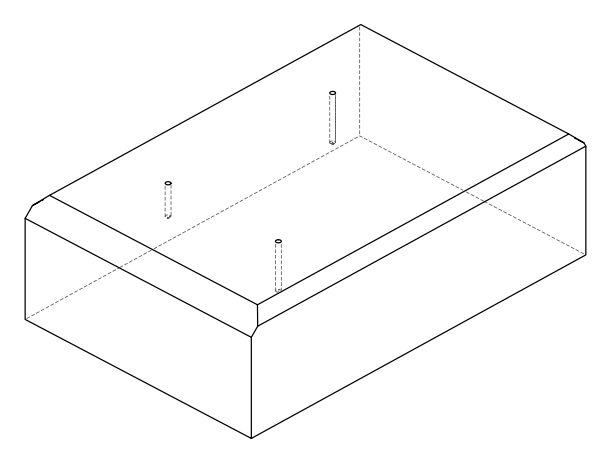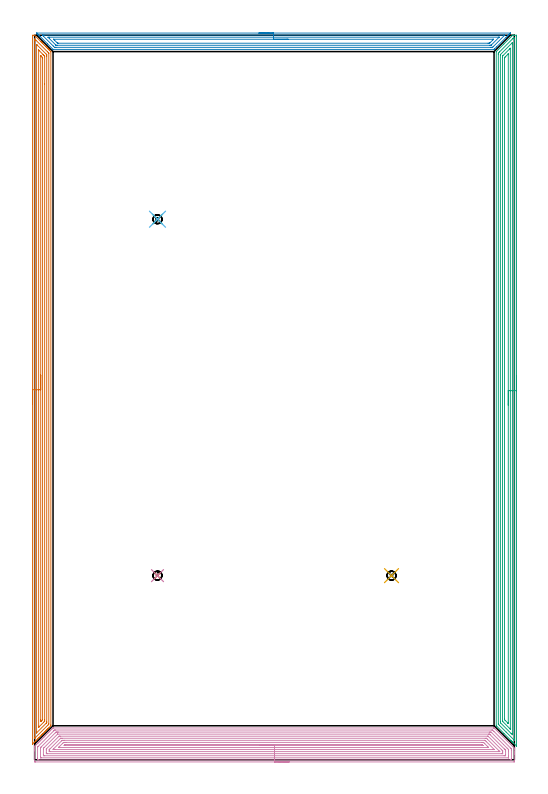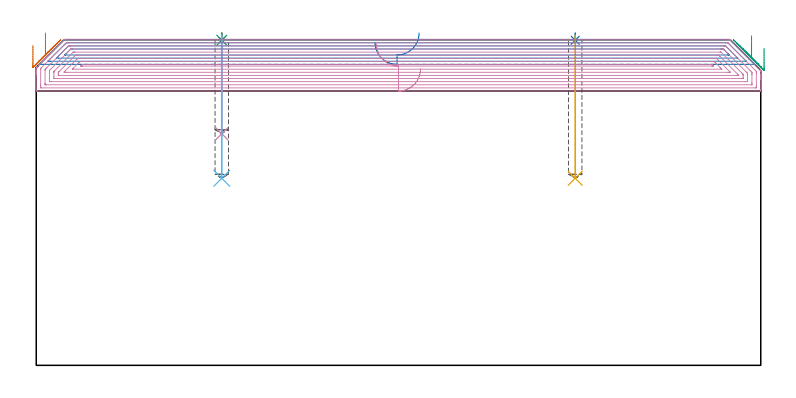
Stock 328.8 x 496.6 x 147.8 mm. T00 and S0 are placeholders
(PLAN: 10 operations, 2 tool changes, 73.1 min)
(1 SPOT_DRILL | STEP1POCKET | NXT0321_9005460120000 | 0.03 min | 0 mm3)
(2 SPOT_DRILL_1 | STEP1POCKET_1 | NXT0321_9005460120000 | 0.03 min | 0 mm3)
(3 SPOT_DRILL_2 | STEP1POCKET_2 | NXT0321_9005460120000 | 0.03 min | 0 mm3)
(4 DRILL_BLIND_HOLE_INTO_CENTER | STEP1POCKET | UGT0301_456 | 0.18 min | 1189 mm3)
(5 DRILL_BLIND_HOLE_INTO_CENTER_1 | STEP1POCKET_1 | UGT0301_456 | 0.26 min | 1768 mm3)
(6 DRILL_BLIND_HOLE_INTO_CENTER_2 | STEP1POCKET_2 | UGT0301_456 | 0.26 min | 1772 mm3)
(7 AREA_MILL | FG_CHAMFER_SURFACE | UGT0205_001 | 19.23 min | 39043 mm3)
(8 AREA_MILL_1 | FG_CHAMFER_SURFACE_1 | UGT0205_001 | 10.33 min | 20062 mm3)
(9 AREA_MILL_2 | FG_CHAMFER_SURFACE_2 | UGT0205_001 | 19.36 min | 47002 mm3)
(10 AREA_MILL_3 | FG_CHAMFER_SURFACE_3 | UGT0205_001 | 23.37 min | 86650 mm3)
(TOOL NXT0321_9005460120000 | NC Spot Drill, 142deg, 12mm, Carbide, Uncoated | D12 PA142 FL30 Z2)
(TOOL UGT0301_456 | Carbide Drill 6.1 mm | D6.1 PA118 FL63 Z2)
(TOOL UGT0205_001 | Chamfer Mill 20 x 3 x 45 deg. | D20 FL50 Z2)
(OP 1 SPOT_DRILL)
G17 G21 G94 G90
T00 M6
G54
G17 G0 G90 X84.2 Y126.2 S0 M3
G43 Z157.8 H0
G94 G81 G98 Z147.537 F250. R150.8
G80
M5
M2
(OP 2 SPOT_DRILL_1)
G17 G21 G94 G90
T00 M6
G54
G17 G0 G90 X244.6 Y126.2 S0 M3
G43 Z157.8 H0
G94 G81 G98 Z147.537 F250. R150.8
G80
M5
M2
(OP 3 SPOT_DRILL_2)
G17 G21 G94 G90
T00 M6
G54
G17 G0 G90 X84.2 Y370.5 S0 M3
G43 Z157.8 H0
G94 G81 G98 Z147.537 F250. R150.8
G80
M5
M2
(OP 4 DRILL_BLIND_HOLE_INTO_CENTER)
G17 G21 G94 G90
T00 M6
G54
G17 G0 G90 X84.2 Y126.2 S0 M3
G43 Z157.8 H0
G94 G81 G98 Z105.1 F250. R149.8
G80
M5
M2
(OP 5 DRILL_BLIND_HOLE_INTO_CENTER_1)
G17 G21 G94 G90
T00 M6
G54
G17 G0 G90 X244.6 Y126.2 S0 M3
G43 Z157.8 H0
G94 G81 G98 Z84.9 F250. R149.8
G80
M5
M2
(OP 6 DRILL_BLIND_HOLE_INTO_CENTER_2)
G17 G21 G94 G90
T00 M6
G54
G17 G0 G90 X84.2 Y370.5 S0 M3
G43 Z157.8 H0
G94 G81 G98 Z84.9 F250. R149.8
G80
M5
M2
(OP 7 AREA_MILL)
G17 G21 G94 G90
T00 M6
G54
G17 G0 G90 X-1.5 Y243.65 S1061 M3
G43 Z157.8 H0
Z145.2
G94 G1 Y243.688 Z144.328 F250.
Y243.802 Z143.464
Y243.991 Z142.612
Y244.253 Z141.78
Y244.587 Z140.974
Y244.99 Z140.2
Y245.458 Z139.464
Y245.99 Z138.772
Y246.579 Z138.129
Y247.222 Z137.54
Y247.914 Z137.008
Y248.65 Z136.54
Y249.424 Z136.137
Y250.23 Z135.803
Y251.062 Z135.541
Y251.914 Z135.352
Y252.778 Z135.238
Y253.65 Z135.2
Y496.418
X-1.497 Y496.508 Z135.203
X-1.492 Y496.59 Z135.206
X-1.13 Y496.6 Z135.569
X-0.804 Z135.896
X-0.098 Y496.59 Z136.601
X-0.08 Y496.576 Z136.619
X0.084 Y496.418 Z136.781
X0.807 Y495.693 Z137.507
X4.217 Y492.284 Z140.916
X4.356 Y492.145 Z141.053
X4.405 Y492.096 Z141.103
X5.084 Y491.416 Z141.784
X5.244 Y491.258 Z141.94
X5.3 Y491.202 Z141.997
X5.951 Y490.549 Z142.651
X6.131 Y490.371 Z142.827
X6.818 Y489.682 Z143.518
X7.018 Y489.484 Z143.715
X7.683 Y488.817 Z144.383
X7.905 Y488.596 Z144.602
X8.552 Y487.948 Z145.252
X8.793 Y487.709 Z145.489
X8.876 Y487.625 Z145.575
X9.005 Y487.496 Z145.704
X9.088 Y487.413 Z145.785
X9.174 Y487.327 Z145.873
X9.298 Y487.202 Z145.997
X9.384 Y487.118 Z146.08
X9.472 Y487.029 Z146.171
X9.592 Y486.909 Z146.291
X9.68 Y486.822 Z146.376
X9.77 Y486.731 Z146.469
X9.885 Y486.615 Z146.584
X9.976 Y486.526 Z146.672
X10.068 Y486.433 Z146.767
X10.179 Y486.322 Z146.878
X10.271 Y486.231 Z146.968
X10.366 Y486.135 Z147.065
X11.011 Y485.49 Z147.71
X11.06 Y485.44 Z147.755
X11.097 Y485.395 Z147.789
X11.1 Y485.24 Z147.8
Y23.848
X11.101 Y23.305 Z147.782
X11.016 Y23.216 Z147.716
X9.861 Y22.06 Z146.558
X9.328 Y21.528 Z146.027
X9.088 Y21.287 Z145.785
X8.967 Y21.165 Z145.664
X8.455 Y20.654 Z145.154
X8.201 Y20.399 Z144.897
X8.073 Y20.271 Z144.77
X7.581 Y19.781 Z144.28
X7.314 Y19.512 Z144.01
X7.179 Y19.377 Z143.875
X6.707 Y18.907 Z143.407
X6.427 Y18.625 Z143.122
X5.838 Y18.038 Z142.538
X5.539 Y17.737 Z142.235
X4.948 Y17.148 Z141.648
X4.652 Y16.85 Z141.347
X4.047 Y16.247 Z140.747
X3.765 Y15.962 Z140.46
X3.153 Y15.353 Z139.853
X2.878 Y15.075 Z139.572
X2.176 Y14.376 Z138.876
X1.814 Y14.012 Z138.51
X1.26 Y13.46 Z137.96
X0.92 Y13.118 Z137.616
X0.345 Y12.545 Z137.045
X-0.376 Y11.824 Z136.324
X-1.317 Y10.882 Z135.381
X-1.411 Y10.791 Z135.287
X-1.491 Y10.714 Z135.206
X-1.499 Y10.838 Z135.201
X-1.5 Y10.882 Z135.2
Y253.65
X-0.086 Z136.614
Y493.288
X-0.08 Y494.118 Z136.62
X0.762 Y493.288 Z137.462
X0.807 Y493.243 Z137.507
X8.81 Y485.24 Z145.51
X9.68 Y484.362 Z146.38
X9.684 Y484.354 Z146.384
X9.685 Y484.346 Z146.385
X9.686 Y484.341 Z146.386
Y24.742
X9.68 Y24.342 Z146.38
X9.437 Y24.092 Z146.137
X9.198 Y23.848 Z145.898
X0.256 Y14.906 Z136.956
X0.085 Y14.74 Z136.785
X-0.08 Y14.582 Z136.62
X-0.086 Y14.906 Z136.614
Y14.912
Y253.65
X1.328 Z138.028
X1.329 Y490.08 Z138.029
X1.331 Y490.203 Z138.031
X1.333 Y490.246 Z138.033
X1.334 Y490.254 Z138.034
X1.373 Y490.219 Z138.073
X1.501 Y490.096 Z138.201
X1.695 Y489.906 Z138.395
X1.89 Y489.711 Z138.59
X7.905 Y483.695 Z144.605
X8.145 Y483.452 Z144.845
X8.226 Y483.362 Z144.926
X8.265 Y483.309 Z144.965
X8.266 Y483.267 Z144.966
X8.269 Y483.085 Z144.969
X8.271 Y482.558 Z144.971
Y482.189
Y26.162
X8.267 Y25.636 Z144.967
X8.264 Y25.453 Z144.964
X8.259 Y25.37 Z144.959
X8.215 Y25.324 Z144.915
X7.905 Y25.006 Z144.605
X1.383 Y18.483 Z138.083
X1.362 Y18.466 Z138.062
X1.346 Y18.456 Z138.046
X1.334 Y18.452 Z138.034
X1.332 Y18.465 Z138.032
X1.33 Y18.483 Z138.03
X1.329 Y18.528 Z138.029
X1.328 Y18.852 Z138.028
Y253.65
X2.743 Z139.443
Y486.135
X2.744 Y486.34 Z139.444
X2.746 Y486.391 Z139.446
X2.747 Y486.395 Z139.447
X2.749 Z139.449
X2.769 Y486.379 Z139.469
X2.811 Y486.339 Z139.511
X3.017 Y486.135 Z139.717
X5.7 Y483.452 Z142.4
X6.131 Y483.02 Z142.831
X6.59 Y482.558 Z143.29
X6.745 Y482.394 Z143.445
X6.85 Y482.278 Z143.55
X6.852 Y482.192 Z143.552
X6.856 Y481.827 Z143.556
X6.857 Y463.223 Z143.557
Y27.425
X6.856 Y26.694 Z143.556
X6.853 Y26.53 Z143.553
X6.85 Y26.441 Z143.55
X6.841 Y26.401 Z143.541
X6.808 Y26.365 Z143.508
X6.696 Y26.247 Z143.396
X6.554 Y26.104 Z143.254
X6.131 Y25.679 Z142.831
X2.919 Y22.468 Z139.619
X2.837 Y22.389 Z139.537
X2.763 Y22.322 Z139.463
X2.75 Y22.311 Z139.45
X2.747 Y22.338 Z139.447
X2.745 Y22.401 Z139.445
X2.743 Y22.791 Z139.443
Y22.954
Y253.65
X4.157 Z140.857
Y482.066
X4.159 Y482.468 Z140.859
X4.162 Y482.52 Z140.862
X4.164 Y482.529 Z140.864
X4.166 Y482.53 Z140.866
X4.2 Y482.5 Z140.9
X4.26 Y482.442 Z140.96
X4.356 Y482.346 Z141.056
X5.038 Y481.664 Z141.738
X5.244 Y481.456 Z141.944
X5.411 Y481.281 Z142.111
X5.43 Y481.26 Z142.13
X5.436 Y481.21 Z142.136
X5.44 Y481.104 Z142.14
X5.442 Y480.97 Z142.142
X5.443 Y480.77 Z142.143
Y480.569
Y27.598
X5.442 Y27.511 Z142.142
X5.439 Y27.469 Z142.139
X5.436 Y27.451 Z142.136
X5.419 Y27.425 Z142.119
X5.334 Y27.334 Z142.034
X4.356 Y26.355 Z141.056
X4.268 Y26.269 Z140.968
X4.21 Y26.215 Z140.91
X4.169 Y26.179 Z140.869
X4.164 Y26.198 Z140.864
X4.161 Y26.33 Z140.861
X4.158 Y26.53 Z140.858
X4.157 Y26.731 Z140.857
Y27.425
Y253.65
Y254.522 Z140.895
Y255.386 Z141.009
Y256.238 Z141.198
Y257.07 Z141.46
Y257.876 Z141.794
Y258.65 Z142.197
Y259.386 Z142.665
Y260.078 Z143.196
Y260.721 Z143.786
Y261.31 Z144.429
Y261.842 Z145.121
Y262.31 Z145.857
Y262.713 Z146.631
Y263.047 Z147.437
Y263.309 Z148.269
Y263.498 Z149.12
Y263.612 Z149.985
Y263.65 Z150.857
G0 Z157.8
M5
M2
(OP 8 AREA_MILL_1)
G17 G21 G94 G90
T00 M6
G54
G17 G0 G90 X153.75 Y498.1 S1061 M3
G43 Z157.8 H0
Z146.6
G94 G1 X153.788 Z145.728 F250.
X153.902 Z144.864
X154.091 Z144.012
X154.353 Z143.18
X154.687 Z142.374
X155.09 Z141.6
X155.558 Z140.864
X156.09 Z140.172
X156.679 Z139.529
X157.322 Z138.94
X158.014 Z138.408
X158.75 Z137.94
X159.524 Z137.537
X160.33 Z137.203
X161.162 Z136.941
X162.014 Z136.752
X162.878 Z136.638
X163.75 Z136.6
X326.075 Y498.099 Z136.599
X326.083 Y498.095 Z136.603
X326.075 Y498.078 Z136.62
X325.941 Y497.941 Z136.758
X325.479 Y497.478 Z137.22
X325.312 Y497.309 Z137.385
X325.149 Y497.148 Z137.55
X325.033 Y497.032 Z137.666
X324.875 Y496.872 Z137.823
X324.721 Y496.72 Z137.978
X324.586 Y496.585 Z138.113
X324.437 Y496.435 Z138.26
X324.293 Y496.291 Z138.406
X324.139 Y496.138 Z138.56
X324. Y495.998 Z138.698
X323.125 Y495.123 Z139.573
X316.565 Y488.565 Z146.134
X315.204 Y487.203 Z147.495
X314.978 Y486.98 Z147.717
X314.894 Y486.903 Z147.789
X314.757 Y486.9 Z147.8
X12.743
X12.606 Y486.903 Z147.789
X12.517 Y486.981 Z147.715
X8.867 Y490.633 Z144.067
X3.635 Y495.863 Z138.834
X3.5 Y495.998 Z138.698
X3.361 Y496.138 Z138.56
X3.207 Y496.292 Z138.406
X3.063 Y496.435 Z138.26
X2.914 Y496.585 Z138.113
X2.779 Y496.72 Z137.978
X2.625 Y496.872 Z137.823
X2.467 Y497.032 Z137.666
X2.351 Y497.148 Z137.55
X2.188 Y497.309 Z137.385
X2.021 Y497.478 Z137.22
X1.923 Y497.576 Z137.122
X1.574 Y497.925 Z136.773
X1.494 Y498.004 Z136.691
X1.409 Y498.089 Z136.603
X1.485 Y498.096 Z136.601
X1.528 Y498.099
X163.75 Y498.1 Z136.6
Y496.686 Z138.014
X321.905 Y496.685 Z138.015
X322.099 Y496.683 Z138.017
X322.217 Y496.679 Z138.021
X322.163 Y496.62 Z138.08
X322.009 Y496.46 Z138.24
X321.905 Y496.355 Z138.345
X314.552 Y489.002 Z145.698
X314.21 Y488.663 Z146.037
X313.863 Y488.321 Z146.379
X313.669 Y488.318 Z146.382
X312.97 Y488.315 Z146.385
X312.779 Y488.314 Z146.386
X14.53 Y488.315 Z146.385
X14.338
X13.637 Y488.321 Z146.379
X12.949 Y489.002 Z145.698
X12.743 Y489.207 Z145.493
X5.952 Y495.998 Z138.702
X5.595 Y496.357 Z138.343
X5.33 Y496.631 Z138.069
X5.296 Y496.679 Z138.021
X5.385 Y496.682 Z138.018
X5.595 Y496.685 Z138.015
X5.785 Y496.686 Z138.014
X6.488
X163.75
Y495.272 Z139.428
X318.18 Y495.271 Z139.429
X318.235 Y495.27 Z139.43
X318.331 Y495.267 Z139.433
X318.347 Y495.265 Z139.435
X318.341 Y495.25 Z139.45
X318.331 Y495.233 Z139.467
X318.277 Y495.176 Z139.524
X318.224 Y495.123 Z139.577
X312.97 Y489.869 Z144.831
X312.867 Y489.774 Z144.926
X312.825 Y489.737 Z144.963
X312.784 Y489.735 Z144.965
X312.599 Y489.731 Z144.969
X312.228 Y489.729 Z144.971
X312.076 Y489.728 Z144.972
X15.575 Y489.729 Z144.971
X15.424 Y489.73 Z144.97
X14.674 Y489.735 Z144.965
X14.53 Y489.869 Z144.831
X14.523 Y489.877 Z144.823
X10.062 Y494.337 Z140.363
X9.28 Y495.123 Z139.577
X9.169 Y495.239 Z139.461
X9.159 Y495.265 Z139.435
X10.062 Y495.271 Z139.429
X163.75 Y495.272 Z139.428
Y493.857 Z140.843
X313.863
X314.265 Y493.856 Z140.844
X314.383 Y493.853 Z140.847
X314.436 Y493.85 Z140.85
X314.482 Y493.842 Z140.858
X314.447 Y493.803 Z140.897
X314.385 Y493.738 Z140.962
X314.026 Y493.374 Z141.326
X313.946 Y493.294 Z141.406
X312.277 Y491.626 Z143.074
X312.178 Y491.527 Z143.173
X312.076 Y491.427 Z143.273
X311.841 Y491.202 Z143.498
X311.772 Y491.15 Z143.55
X311.672 Y491.147 Z143.553
X311.183 Y491.144 Z143.556
X310.783 Y491.143 Z143.557
X16.317
X15.916 Y491.144 Z143.556
X15.794 Y491.147 Z143.553
X15.734 Y491.15 Z143.55
X15.701 Y491.16 Z143.54
X15.639 Y491.219 Z143.481
X15.424 Y491.426 Z143.274
X13.474 Y493.374 Z141.326
X13.32 Y493.531 Z141.169
X13.032 Y493.825 Z140.875
X13.006 Y493.854 Z140.846
X13.029 Y493.856 Z140.844
X13.073 Y493.857 Z140.843
X13.143
X163.75
X164.622 Z140.881
X165.486 Z140.995
X166.338 Z141.183
X167.17 Z141.446
X167.976 Z141.78
X168.75 Z142.182
X169.486 Z142.651
X170.178 Z143.182
X170.821 Z143.772
X171.41 Z144.415
X171.942 Z145.107
X172.41 Z145.843
X172.813 Z146.616
X173.147 Z147.422
X173.409 Z148.254
X173.598 Z149.106
X173.712 Z149.971
X173.75 Z150.843
G0 Z157.8
M5
M2
(OP 9 AREA_MILL_2)
G17 G21 G94 G90
T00 M6
G54
G17 G0 G90 X330.3 Y263. S1061 M3
G43 Z157.8 H0
Z143.9
G94 G1 Y262.962 Z143.028 F250.
Y262.848 Z142.164
Y262.659 Z141.312
Y262.397 Z140.48
Y262.063 Z139.674
Y261.66 Z138.9
Y261.191 Z138.164
Y260.66 Z137.472
Y260.071 Z136.829
Y259.428 Z136.24
Y258.736 Z135.708
Y258. Z135.24
Y257.226 Z134.837
Y256.42 Z134.503
Y255.588 Z134.241
Y254.736 Z134.052
Y253.872 Z133.938
Y253. Z133.9
X330.299 Y9.571 Z133.901
X330.294 Y9.414 Z133.905
X330.292 Y9.408 Z133.907
X327.895 Y11.804 Z136.303
X327.731 Y11.966 Z136.464
X327.574 Y12.125 Z136.624
X327.448 Y12.251 Z136.75
X327.293 Y12.405 Z136.902
X327.144 Y12.555 Z137.054
X327.002 Y12.697 Z137.196
X326.855 Y12.843 Z137.341
X326.714 Y12.985 Z137.484
X326.555 Y13.144 Z137.643
X326.417 Y13.281 Z137.779
X321.642 Y18.057 Z142.557
X316.729 Y22.971 Z147.47
X316.472 Y23.23 Z147.725
X316.404 Y23.306 Z147.789
X316.4 Y23.417 Z147.8
Y485.263
X316.403 Y485.394 Z147.789
X316.488 Y485.489 Z147.709
X321.598 Y490.598 Z142.602
X327.293 Y496.295 Z136.903
X327.428 Y496.429 Z136.77
X327.563 Y496.567 Z136.627
X327.597 Y496.59 Z136.592
X327.628 Y496.6 Z136.562
X328.015 Z136.184
X328.375 Z135.825
X329.045 Z135.15
X330.256 Y496.599 Z133.941
X330.291 Y496.597 Z133.906
X330.3 Y496.236 Z133.9
Y253.
X328.886 Z135.314
Y14.484
X328.885 Y13.755 Z135.315
X328.883 Y13.591 Z135.317
X328.879 Y13.366 Z135.321
X328.87 Y13.292 Z135.33
X328.818 Y13.341 Z135.382
X328.561 Y13.591 Z135.639
X323.199 Y18.951 Z141.001
X318.531 Y23.619 Z145.669
X317.845 Y24.311 Z146.355
X317.823 Y24.339 Z146.377
X317.82 Y24.358 Z146.38
X317.817 Y24.402 Z146.383
X317.815 Y24.493 Z146.385
Y483.313
Y483.476
X317.821 Y484.2 Z146.379
X317.826 Y484.369 Z146.374
X318.621 Y485.171 Z145.579
X327.646 Y494.196 Z136.554
X327.914 Y494.456 Z136.286
X328. Y494.539 Z136.2
X328.072 Y494.59 Z136.128
X328.169 Y494.592 Z136.031
X328.65 Y494.599 Z135.55
X328.822 Y494.596 Z135.378
X328.853 Y494.592 Z135.347
X328.879 Y494.587 Z135.321
X328.88 Y494.548 Z135.32
X328.884 Y494.36 Z135.316
X328.885 Y494.196 Z135.315
X328.886 Y493.465 Z135.314
Y253.
X327.472 Z136.728
X327.471 Y17.876 Z136.729
X327.467 Y17.164 Z136.733
X327.466 Y17.156 Z136.734
X327.443 Y17.164 Z136.757
X327.293 Y17.309 Z136.907
X326.542 Y18.057 Z137.658
X319.396 Y25.204 Z144.804
X319.236 Y25.379 Z144.964
X319.23 Y26.097 Z144.97
X319.229 Y26.279 Z144.971
Y482.764
X319.233 Y483.12 Z144.967
X319.235 Y483.296 Z144.965
X319.246 Y483.334 Z144.955
X319.391 Y483.492 Z144.809
X327.354 Y491.454 Z136.846
X327.417 Y491.516 Z136.783
X327.442 Y491.532 Z136.758
X327.465 Y491.545 Z136.735
X327.467 Y491.516 Z136.733
X327.47 Y491.404 Z136.73
X327.471 Y491.334 Z136.729
X327.472 Y490.623 Z136.728
Y253.
X326.057 Z138.143
Y21.104
X326.056 Y21.029 Z138.144
X326.055 Y21.008 Z138.145
X326.025 Y21.033 Z138.175
X325.883 Y21.169 Z138.317
X325.659 Y21.39 Z138.541
X325.541 Y21.508 Z138.659
X320.952 Y26.097 Z143.248
X320.737 Y26.317 Z143.463
X320.675 Y26.384 Z143.525
X320.649 Y26.416 Z143.551
X320.647 Y26.428 Z143.553
X320.645 Y26.492 Z143.555
X320.643 Y26.624 Z143.557
Y481.322
X320.645 Y481.689 Z143.555
X320.649 Y482.21 Z143.551
X320.657 Y482.296 Z143.543
X320.716 Y482.358 Z143.484
X320.932 Y482.583 Z143.268
X325.541 Y487.192 Z138.659
X325.914 Y487.562 Z138.286
X325.985 Y487.63 Z138.215
X326.031 Y487.671 Z138.169
X326.051 Y487.683 Z138.149
X326.053 Y487.643 Z138.147
X326.055 Y487.566 Z138.145
X326.057 Y487.416 Z138.143
Y253.
X324.643 Z139.557
Y25.204
X324.641 Y25.005 Z139.559
X324.639 Y24.906 Z139.561
X324.637 Y24.874 Z139.563
X324.607 Y24.899 Z139.593
X324.519 Y24.983 Z139.681
X324.294 Y25.204 Z139.906
X322.51 Y26.991 Z141.69
X322.092 Y27.419 Z142.108
X322.063 Y27.458 Z142.137
X322.061 Y27.482 Z142.139
X322.058 Y27.535 Z142.142
X322.057 Y27.644 Z142.143
Y27.862
Y480.796
X322.064 Y481.227 Z142.136
X322.265 Y481.455 Z141.935
X322.49 Y481.689 Z141.71
X322.702 Y481.903 Z141.498
X322.912 Y482.114 Z141.288
X324.274 Y483.476 Z139.926
X324.355 Y483.556 Z139.845
X324.472 Y483.672 Z139.728
X324.587 Y483.782 Z139.613
X324.631 Y483.822 Z139.569
X324.642 Y483.498 Z139.558
X324.643 Y483.476 Z139.557
Y253.
Y252.128 Z139.595
Y251.263 Z139.709
Y250.412 Z139.898
Y249.58 Z140.16
Y248.774 Z140.494
Y248. Z140.897
Y247.264 Z141.365
Y246.572 Z141.896
Y245.929 Z142.486
Y245.34 Z143.129
Y244.808 Z143.821
Y244.34 Z144.557
Y243.937 Z145.331
Y243.603 Z146.137
Y243.341 Z146.969
Y243.152 Z147.82
Y243.038 Z148.685
Y243. Z149.557
G0 Z157.8
M5
M2
(OP 10 AREA_MILL_3)
G17 G21 G94 G90
T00 M6
G54
G17 G0 G90 X174.4 Y-1.5 S1061 M3
G43 Z157.8 H0
Z134.5
G94 G1 X174.362 Z133.628 F250.
X174.248 Z132.764
X174.059 Z131.912
X173.797 Z131.08
X173.463 Z130.274
X173.06 Z129.5
X172.592 Z128.764
X172.06 Z128.072
X171.471 Z127.429
X170.828 Z126.84
X170.136 Z126.309
X169.4 Z125.84
X168.626 Z125.437
X167.82 Z125.103
X166.988 Z124.841
X166.136 Z124.652
X165.272 Z124.538
X164.4 Z124.5
X0.608
X0.261 Y-1.497 Z124.502
X0.01 Y-1.492 Z124.506
X0. Y-1.237 Z124.76
Y6.153 Z132.147
Y6.72 Z132.717
Y7.041 Z133.037
Y7.609 Z133.605
Y7.929 Z133.924
Y8.942 Z134.941
X0.01 Y9.205 Z135.203
X0.063 Y9.262 Z135.26
X0.161 Y9.362 Z135.36
X0.263 Y9.464 Z135.462
X1.184 Y10.385 Z136.384
X2.281 Y11.482 Z137.48
X2.393 Y11.595 Z137.591
X2.731 Y11.931 Z137.931
X2.944 Y12.144 Z138.144
X3.17 Y12.371 Z138.369
X3.285 Y12.487 Z138.483
X3.637 Y12.837 Z138.836
X3.824 Y13.024 Z139.024
X4.058 Y13.259 Z139.257
X4.178 Y13.38 Z139.376
X4.542 Y13.742 Z139.742
X4.704 Y13.904 Z139.904
X4.946 Y14.147 Z140.145
X5.071 Y14.272 Z140.269
X5.448 Y14.648 Z140.648
X5.584 Y14.784 Z140.783
X6.129 Y15.332 Z141.326
X6.409 Y15.61 Z141.609
X6.463 Y15.663 Z141.663
X7.017 Y16.22 Z142.215
X7.302 Y16.502 Z142.502
X7.316 Y16.516 Z142.516
X7.906 Y17.108 Z143.103
X8.195 Y17.395 Z143.395
X8.794 Y17.996 Z143.992
X9.087 Y18.287 Z144.287
X9.682 Y18.885 Z144.88
X9.98 Y19.18 Z145.18
X10.571 Y19.773 Z145.768
X10.862 Y20.062 Z146.062
X10.872 Y20.073 Z146.072
X11.459 Y20.661 Z146.657
X11.789 Y20.989 Z146.989
X12.509 Y21.709 Z147.708
X12.605 Y21.798 Z147.788
X13.104 Y21.8 Z147.8
X314.806 Y21.799 Z147.799
X314.823 Z147.798
X314.899 Y21.791 Z147.785
X314.979 Y21.721 Z147.721
X314.982 Y21.718 Z147.718
X328.639 Y8.062 Z134.06
X328.767 Y7.929 Z133.928
X328.79 Y7.903 Z133.901
X328.8 Y7.288 Z133.287
Y5.832 Z131.829
Y5.265 Z131.261
Y4.944 Z130.941
Y4.376 Z130.371
Y3.772 Z129.767
Y-0.953 Z125.044
X328.798 Y-1.239 Z124.759
X328.79 Y-1.492 Z124.506
X328.536 Y-1.499 Z124.499
X164.4 Y-1.5 Z124.5
Y-0.086 Z125.914
X2.413 Y-0.085 Z125.915
X2.393 Y-0.084 Z125.916
X2.01 Y-0.065 Z125.935
X2.003 Y0.323 Z126.323
X2.001 Y0.823 Z126.823
X2. Y1.214 Z127.214
X2.001 Y8.32 Z134.32
X2.005 Y8.569 Z134.569
X2.01 Y8.693 Z134.693
X2.014 Y8.753 Z134.753
X2.074 Y8.818 Z134.818
X2.231 Y8.979 Z134.979
X2.393 Y9.143 Z135.143
X13.104 Y19.854 Z145.854
X13.363 Y20.108 Z146.108
X13.627 Y20.365 Z146.365
X13.977 Y20.385 Z146.385
X13.997
X313.018 Y20.384 Z146.384
X313.873 Y20.365 Z146.365
X313.911 Y20.334 Z146.334
X314.774 Y19.477 Z145.477
X326.32 Y7.929 Z133.929
X326.407 Y7.84 Z133.84
X326.79 Y7.43 Z133.43
X326.795 Y7.041 Z133.041
X326.799 Y6.651 Z132.651
Y0.823 Z126.823
X326.798 Y0.435 Z126.435
X326.79 Y-0.065 Z125.935
X326.427 Y-0.085 Z125.915
X326.407
X164.4 Y-0.086 Z125.914
Y1.329 Z127.329
X4.562
X4.178 Y1.331 Z127.331
X4.05 Y1.333 Z127.333
X4.013 Y1.335 Z127.335
X4.008 Y1.417 Z127.417
X4.003 Y1.535 Z127.535
X4.001 Y1.712 Z127.712
X4. Y1.889 Z127.889
X4.001 Y7.929 Z133.929
X4.003 Y8.104 Z134.104
X4.01 Y8.281 Z134.281
X4.178 Y8.471 Z134.471
X4.349 Y8.648 Z134.648
X4.517 Y8.818 Z134.818
X4.793 Y9.094 Z135.094
X14.143 Y18.443 Z144.443
X14.291 Y18.589 Z144.589
X14.594 Y18.883 Z144.883
X14.701 Y18.965 Z144.965
X14.889 Y18.967 Z144.967
X15.398 Y18.97 Z144.97
X15.782 Y18.971 Z144.971
X16.289 Y18.972 Z144.972
X311.617 Y18.97 Z144.97
X312.126 Y18.969 Z144.969
X312.639 Y18.966 Z144.966
X312.821 Y18.963 Z144.963
X313.018 Y18.778 Z144.778
X313.211 Y18.589 Z144.589
X321.381 Y10.42 Z136.42
X323.872 Y7.929 Z133.929
X324.622 Y7.176 Z133.176
X324.75 Y7.041 Z133.041
X324.79 Y6.995 Z132.995
X324.794 Y6.952 Z132.952
X324.798 Y6.866 Z132.866
X324.8 Y6.153 Z132.153
Y5.976 Z131.976
Y2.423 Z128.423
X324.799 Y1.712 Z127.712
X324.798 Y1.537 Z127.537
X324.79 Y1.358 Z127.358
X324.782 Y1.335 Z127.335
X324.765 Y1.333 Z127.333
X324.718 Y1.33 Z127.33
X324.622 Y1.329 Z127.329
X164.4
Y2.743 Z128.743
X6.856
X6.711 Y2.744 Z128.744
X6.077 Y2.75 Z128.75
X6.01 Y2.754 Z128.754
X6.007 Y2.848 Z128.848
X6.003 Y3.049 Z129.049
X6. Y3.451 Z129.451
Y7.004 Z133.004
X6.001 Y7.467 Z133.467
X6.003 Y7.68 Z133.68
X6.006 Y7.786 Z133.786
X6.01 Y7.838 Z133.838
X6.027 Y7.866 Z133.866
X6.085 Y7.929 Z133.929
X6.467 Y8.317 Z134.317
X15.508 Y17.358 Z143.358
X15.62 Y17.467 Z143.467
X15.697 Y17.537 Z143.537
X15.716 Y17.551 Z143.551
X15.736 Y17.553 Z143.553
X15.782 Y17.556 Z143.556
X15.926 Y17.557 Z143.557
X311.233 Y17.556 Z143.556
X311.379 Y17.555 Z143.555
X311.751 Y17.549 Z143.549
X311.795 Y17.544 Z143.544
X311.871 Y17.474 Z143.474
X311.985 Y17.364 Z143.364
X312.126 Y17.226 Z143.226
X321.944 Y7.407 Z133.407
X322.308 Y7.041 Z133.041
X322.667 Y6.676 Z132.676
X322.767 Y6.573 Z132.573
X322.79 Y6.508 Z132.508
X322.8 Y6.153 Z132.153
Y3.525 Z129.525
Y3.488 Z129.488
X322.797 Y3.062 Z129.062
X322.793 Y2.85 Z128.85
X322.79 Y2.75 Z128.75
X322.688 Y2.748 Z128.748
X321.944 Y2.743 Z128.743
X321.801
X164.4
Y4.157 Z130.157
X8.861
X8.641 Y4.159 Z130.159
X8.421 Y4.162 Z130.162
X8.01 Y4.171 Z130.171
X8.007 Y4.376 Z130.376
X8.001 Y5.014 Z131.014
X8. Y6.79 Z132.79
X8.002 Y7.041 Z133.041
X8.008 Y7.36 Z133.36
X8.01 Y7.398 Z133.398
X8.03 Y7.423 Z133.423
X8.07 Y7.468 Z133.468
X8.139 Y7.54 Z133.54
X16.523 Y15.924 Z141.924
X16.599 Y15.998 Z141.998
X16.674 Y16.068 Z142.068
X16.763 Y16.136 Z142.136
X16.843 Y16.138 Z142.138
X17.01 Y16.141 Z142.141
X17.347 Y16.143 Z142.143
X17.567
X310.34 Y16.142 Z142.142
X310.56 Y16.14 Z142.14
X310.705 Y16.137 Z142.137
X310.754 Y16.135 Z142.135
X310.774 Y16.119 Z142.119
X310.816 Y16.081 Z142.081
X310.977 Y15.924 Z141.924
X320.159 Y6.742 Z132.742
X320.741 Y6.153 Z132.153
X320.779 Y6.111 Z132.111
X320.79 Y6.072 Z132.072
X320.794 Y5.993 Z131.993
X320.798 Y5.834 Z131.834
X320.8 Y5.515 Z131.515
Y4.627 Z130.627
X320.799 Y4.376 Z130.376
X320.796 Y4.217 Z130.217
X320.793 Y4.178 Z130.178
X320.791 Y4.164 Z130.164
X320.747 Y4.162 Z130.162
X320.6 Y4.159 Z130.159
X320.379 Y4.157 Z130.157
X320.159
X164.4
Y5.571 Z131.571
X10.426 Y5.572 Z131.572
X10.116 Y5.573 Z131.573
X10.047 Y5.576 Z131.576
X10.017 Y5.578 Z131.578
X10.01 Y5.591 Z131.591
X10.003 Y5.685 Z131.685
X10.001 Y6.153 Z132.153
X10. Y6.577 Z132.577
X10.004 Y6.809 Z132.809
X10.008 Y6.925 Z132.925
X10.011 Y6.952 Z132.952
X10.033 Y6.977 Z132.977
X10.091 Y7.041 Z133.041
X10.257 Y7.209 Z133.209
X10.426 Y7.379 Z133.379
X17.567 Y14.518 Z140.518
X17.745 Y14.689 Z140.689
X17.772 Y14.713 Z140.713
X17.8 Y14.722 Z140.722
X17.88 Y14.724 Z140.724
X18.46 Y14.728 Z140.728
X18.768 Y14.729 Z140.729
X308.865 Y14.727 Z140.727
X309.448 Y14.725 Z140.725
X309.642 Y14.723 Z140.723
X309.708 Y14.721 Z140.721
X309.763 Y14.678 Z140.678
X309.872 Y14.572 Z140.572
X310.305 Y14.147 Z140.147
X318.374 Y6.078 Z132.078
X318.71 Y5.732 Z131.732
X318.79 Y5.649 Z131.649
X318.791 Y5.61 Z131.61
X318.79 Y5.584 Z131.584
X318.775 Y5.578 Z131.578
X318.374 Y5.574 Z131.574
X318.065 Y5.572 Z131.572
X164.4 Y5.571 Z131.571
Y6.985 Z132.985
X13.997
X13.157 Y6.989 Z132.989
X13.104 Y6.992 Z132.992
X12.55 Y7.041 Z133.041
X12.823 Y7.321 Z133.321
X13.104 Y7.606 Z133.606
X18.46 Y12.961 Z138.961
X18.611 Y13.108 Z139.108
X18.768 Y13.259 Z139.259
X19.302 Y13.309 Z139.309
X19.352 Y13.311 Z139.311
X20.189 Y13.315 Z139.315
X20.245
X308.501 Y13.313 Z139.313
X308.555 Y13.311 Z139.311
X308.609 Y13.308 Z139.308
X308.692 Y13.299 Z139.299
X308.735 Y13.259 Z139.259
X309.448 Y12.555 Z138.555
X309.632 Y12.371 Z138.371
X314.803 Y7.198 Z133.198
X314.954 Y7.041 Z133.041
X314.996 Y6.995 Z132.995
X314.915 Y6.989 Z132.989
X314.858 Y6.986 Z132.986
X314.803
X313.967 Y6.985 Z132.985
X164.4
Y8.4 Z134.4
X16.585
X16.492 Y8.401 Z134.401
X16.414 Y8.404 Z134.404
X16.374 Y8.406 Z134.406
X16.397 Y8.438 Z134.438
X16.55 Y8.599 Z134.599
X16.674 Y8.728 Z134.728
X19.43 Y11.482 Z137.482
X19.842 Y11.883 Z137.883
X20.245 Y11.893 Z137.893
X20.72 Y11.898 Z137.898
X21.137 Y11.9 Z137.9
X21.61
X306.351 Y11.899 Z137.899
X306.77 Y11.897 Z137.897
X307.251 Y11.892 Z137.892
X307.663 Y11.884 Z137.884
X308.068 Y11.482 Z137.482
X308.555 Y10.998 Z136.998
X310.34 Y9.213 Z135.213
X310.733 Y8.818 Z134.818
X311.12 Y8.423 Z134.423
X311.136 Y8.405 Z134.405
X311.129 Y8.404 Z134.404
X311.087 Y8.402 Z134.402
X311.013 Y8.4 Z134.4
X310.901
X164.4
Y9.814 Z135.814
X21.029
X20.37 Y9.819 Z135.819
X20.245 Y9.821 Z135.821
X20.244 Y9.839 Z135.839
X20.245 Y9.846 Z135.846
X20.622 Y10.219 Z136.219
X20.755 Y10.347 Z136.347
X20.902 Y10.479 Z136.479
X21.079 Y10.484 Z136.484
X21.137 Y10.485 Z136.485
X306.324
X306.492 Y10.483 Z136.483
X306.576 Y10.48 Z136.48
X306.613 Y10.478 Z136.478
X306.634 Y10.46 Z136.46
X306.77 Y10.331 Z136.331
X307.207 Y9.889 Z135.889
X307.253 Y9.839 Z135.839
X307.267 Y9.82 Z135.82
X307.242 Y9.819 Z135.819
X307.085 Y9.816 Z135.816
X306.77 Y9.814 Z135.814
X306.662
X164.4
X163.528 Z135.852
X162.664 Z135.966
X161.812 Z136.154
X160.98 Z136.417
X160.174 Z136.751
X159.4 Z137.153
X158.664 Z137.622
X157.972 Z138.153
X157.329 Z138.743
X156.74 Z139.386
X156.208 Z140.078
X155.74 Z140.814
X155.337 Z141.588
X155.003 Z142.394
X154.741 Z143.226
X154.552 Z144.077
X154.438 Z144.942
X154.4 Z145.814
G0 Z157.8
M5
M2
